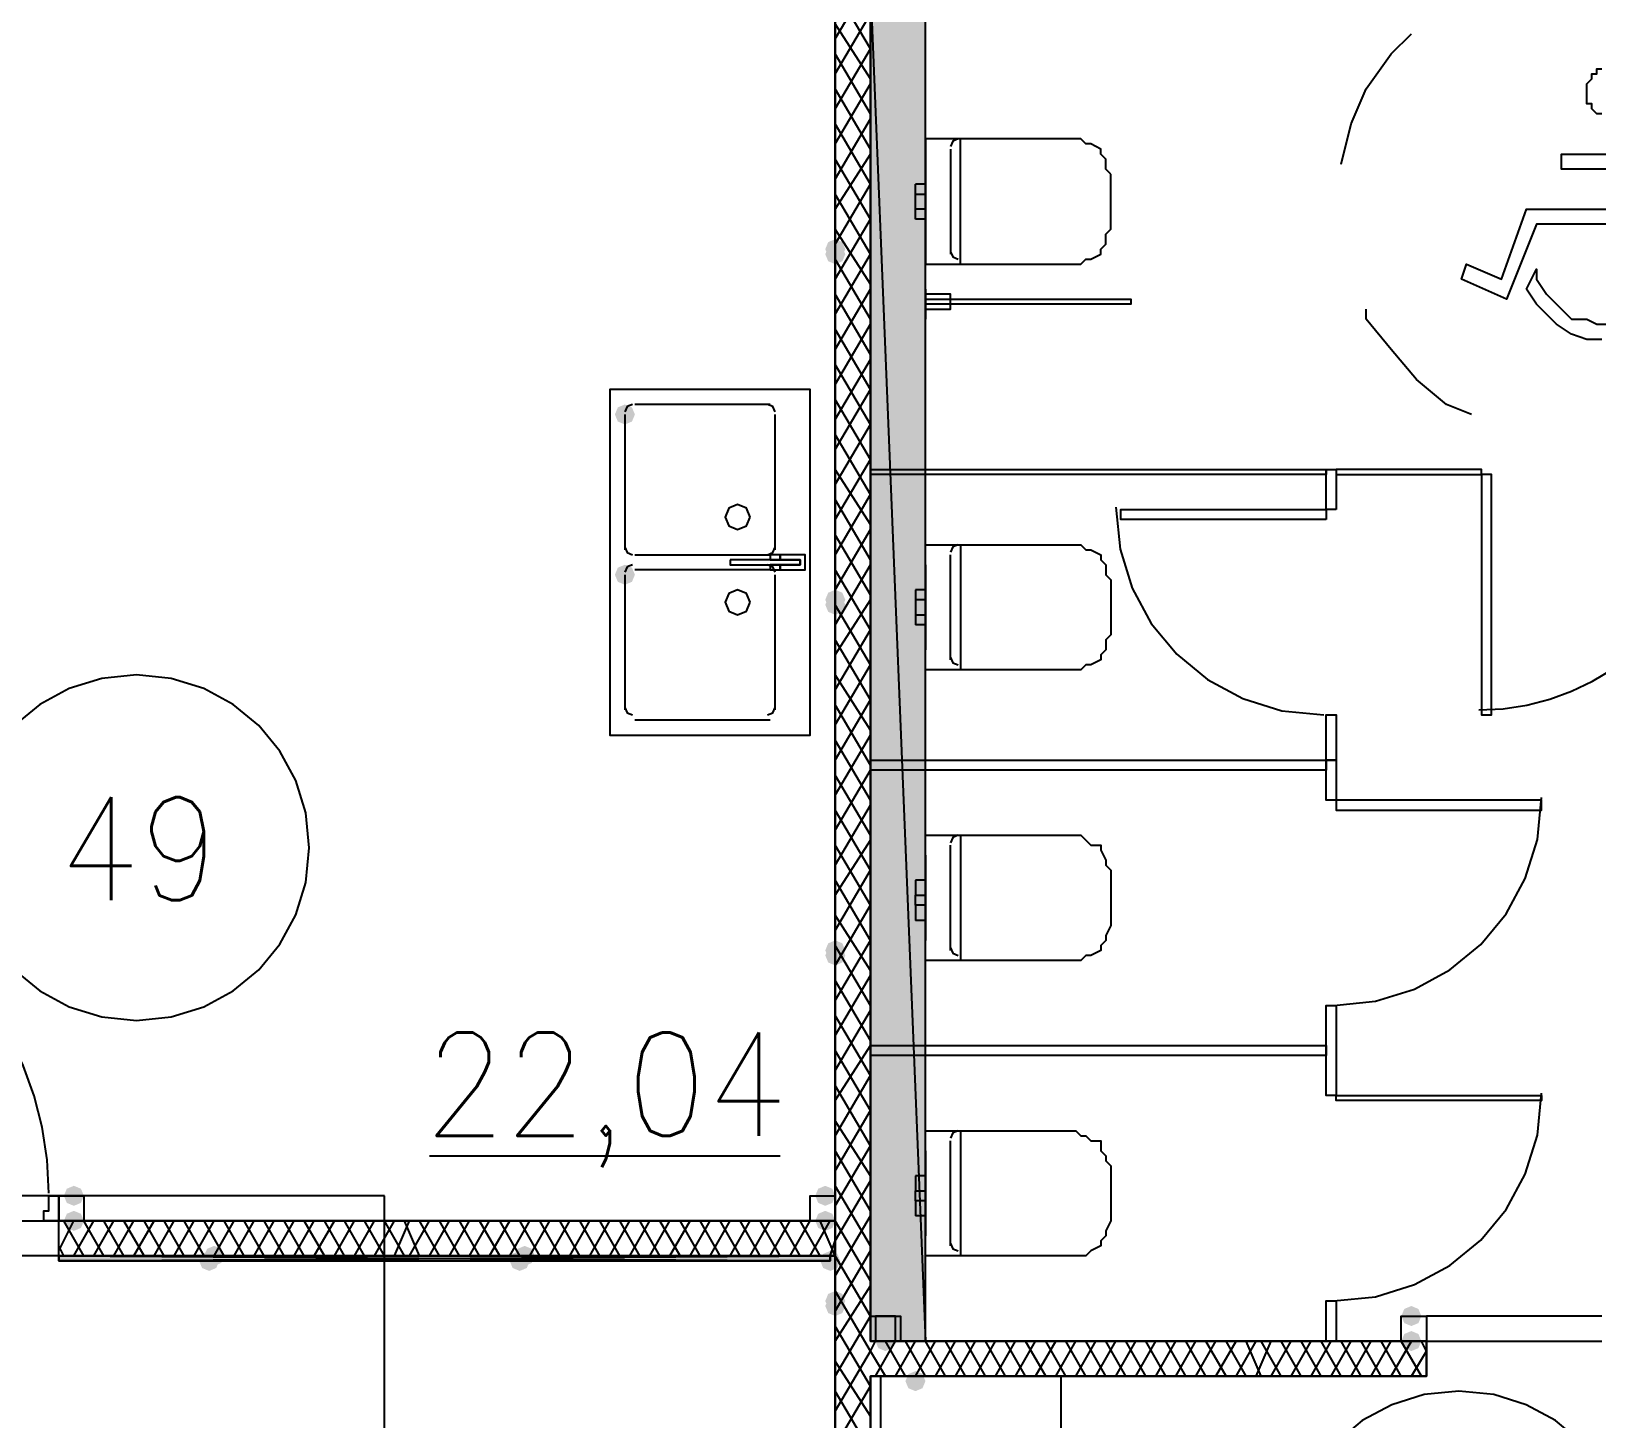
# Model space of a CAD drawing. Header units: millimetres. Extents: x 0 to 420, y 0 to 297.
# Drawn here: x 370.18 to 383.41, y 173.16 to 184.89 of the extents above; entities that cross this region are included whole.
import ezdxf

# ---------------------------------------------------------------- set-up
doc = ezdxf.new("R2010")
doc.units = ezdxf.units.MM
doc.layers.get('0').update_dxf_attribs({"linetype": 'CONTINUOUS'})
doc.styles.get("Standard").update_dxf_attribs({"font": 'STANDARD'})

msp = doc.modelspace()

# ---------------------------------------------------------------- hatches: boundary and pattern name
at = {"true_color": 0x000007}
h = msp.add_hatch(color=0, dxfattribs=at)
h.paths.add_polyline_path([(376.978333, 185.970333), (376.978333, 168.232667)], flags=0)
h.paths.add_polyline_path([(376.978333, 168.232667), (376.978333, 185.970333)], flags=0)
h = msp.add_hatch(color=0, dxfattribs=at)
h.paths.add_polyline_path([(377.740333, 185.250667), (377.274667, 185.250667), (377.740333, 173.820667)], flags=0)
h.paths.add_polyline_path([(377.274667, 185.250667), (377.740333, 173.820667), (377.274667, 173.820667)], flags=0)
for points in [[(377.740333, 184.531), (377.715463, 184.471204), (377.655667, 184.446333), (377.595871, 184.471204), (377.571, 184.531), (377.595871, 184.590796), (377.655667, 184.615667), (377.715462, 184.590796)], [(377.740333, 182.668333), (377.715463, 182.608537), (377.655667, 182.583667), (377.595871, 182.608537), (377.571, 182.668333), (377.595871, 182.728129), (377.655667, 182.753), (377.715462, 182.728129)], [(375.285, 181.652333), (375.260129, 181.592537), (375.200333, 181.567667), (375.140538, 181.592537), (375.115667, 181.652333), (375.140537, 181.712129), (375.200333, 181.737), (375.260129, 181.712129)], [(377.740333, 180.848), (377.715463, 180.788204), (377.655667, 180.763333), (377.595871, 180.788204), (377.571, 180.848), (377.595871, 180.907796), (377.655667, 180.932667), (377.715462, 180.907796)], [(375.285, 180.297667), (375.260129, 180.237871), (375.200333, 180.213), (375.140538, 180.237871), (375.115667, 180.297667), (375.140537, 180.357462), (375.200333, 180.382333), (375.260129, 180.357463)], [(377.740333, 178.985333), (377.715463, 178.925537), (377.655667, 178.900667), (377.595871, 178.925537), (377.571, 178.985333), (377.595871, 179.045129), (377.655667, 179.07), (377.715462, 179.045129)], [(377.740333, 177.165), (377.715463, 177.105204), (377.655667, 177.080333), (377.595871, 177.105204), (377.571, 177.165), (377.595871, 177.224796), (377.655667, 177.249667), (377.715462, 177.224796)], [(377.740333, 175.302333), (377.715463, 175.242537), (377.655667, 175.217667), (377.595871, 175.242537), (377.571, 175.302333), (377.595871, 175.362129), (377.655667, 175.387), (377.715462, 175.362129)], [(370.628333, 175.048333), (370.603462, 174.988537), (370.543667, 174.963667), (370.483871, 174.988537), (370.459, 175.048333), (370.483871, 175.108129), (370.543667, 175.133), (370.603462, 175.108129)], [(376.978333, 175.048333), (376.953463, 174.988537), (376.893667, 174.963667), (376.833871, 174.988537), (376.809, 175.048333), (376.833871, 175.108129), (376.893667, 175.133), (376.953462, 175.108129)], [(370.628333, 174.836667), (370.603462, 174.776871), (370.543667, 174.752), (370.483871, 174.776871), (370.459, 174.836667), (370.483871, 174.896462), (370.543667, 174.921333), (370.603462, 174.896463)], [(376.978333, 174.836667), (376.953463, 174.776871), (376.893667, 174.752), (376.833871, 174.776871), (376.809, 174.836667), (376.833871, 174.896462), (376.893667, 174.921333), (376.953462, 174.896463)], [(377.486333, 174.032333), (377.461462, 173.972537), (377.401667, 173.947667), (377.341871, 173.972537), (377.317, 174.032333), (377.341871, 174.092129), (377.401667, 174.117), (377.461462, 174.092129)], [(381.931333, 174.032333), (381.906462, 173.972537), (381.846667, 173.947667), (381.786871, 173.972537), (381.762, 174.032333), (381.786871, 174.092129), (381.846667, 174.117), (381.906462, 174.092129)], [(377.486333, 173.820667), (377.461462, 173.760871), (377.401667, 173.736), (377.341871, 173.760871), (377.317, 173.820667), (377.341871, 173.880462), (377.401667, 173.905333), (377.461462, 173.880463)], [(381.931333, 173.820667), (381.906462, 173.760871), (381.846667, 173.736), (381.786871, 173.760871), (381.762, 173.820667), (381.786871, 173.880462), (381.846667, 173.905333), (381.906462, 173.880463)], [(377.740333, 173.482), (377.715463, 173.422204), (377.655667, 173.397333), (377.595871, 173.422204), (377.571, 173.482), (377.595871, 173.541796), (377.655667, 173.566667), (377.715462, 173.541796)]]:
    msp.add_hatch(color=0, dxfattribs=at).paths.add_polyline_path(points, flags=0)
at = {"true_color": 0x0000fe}
for points in [[(377.063, 183.049333), (377.038129, 182.989537), (376.978333, 182.964667), (376.918537, 182.989537), (376.893667, 183.049333), (376.918537, 183.109129), (376.978333, 183.134), (377.038129, 183.109129)], [(377.063, 183.007), (377.038129, 182.947204), (376.978333, 182.922333), (376.918537, 182.947204), (376.893667, 183.007), (376.918537, 183.066796), (376.978333, 183.091667), (377.038129, 183.066796)], [(377.063, 180.086), (377.038129, 180.026204), (376.978333, 180.001333), (376.918537, 180.026204), (376.893667, 180.086), (376.918537, 180.145796), (376.978333, 180.170667), (377.038129, 180.145796)], [(377.063, 180.043667), (377.038129, 179.983871), (376.978333, 179.959), (376.918537, 179.983871), (376.893667, 180.043667), (376.918537, 180.103462), (376.978333, 180.128333), (377.038129, 180.103463)], [(377.063, 177.122667), (377.038129, 177.062871), (376.978333, 177.038), (376.918537, 177.062871), (376.893667, 177.122667), (376.918537, 177.182462), (376.978333, 177.207333), (377.038129, 177.182463)], [(377.063, 177.080333), (377.038129, 177.020537), (376.978333, 176.995667), (376.918537, 177.020537), (376.893667, 177.080333), (376.918537, 177.140129), (376.978333, 177.165), (377.038129, 177.140129)], [(371.813667, 174.540333), (371.788796, 174.480537), (371.729, 174.455667), (371.669204, 174.480537), (371.644333, 174.540333), (371.669204, 174.600129), (371.729, 174.625), (371.788796, 174.600129)], [(374.438333, 174.540333), (374.413462, 174.480537), (374.353667, 174.455667), (374.293871, 174.480537), (374.269, 174.540333), (374.293871, 174.600129), (374.353667, 174.625), (374.413462, 174.600129)], [(371.771333, 174.498), (371.746463, 174.438204), (371.686667, 174.413333), (371.626871, 174.438204), (371.602, 174.498), (371.626871, 174.557796), (371.686667, 174.582667), (371.746462, 174.557796)], [(374.396, 174.498), (374.371129, 174.438204), (374.311333, 174.413333), (374.251537, 174.438204), (374.226667, 174.498), (374.251537, 174.557796), (374.311333, 174.582667), (374.371129, 174.557796)], [(377.020667, 174.498), (376.995796, 174.438204), (376.936, 174.413333), (376.876204, 174.438204), (376.851333, 174.498), (376.876204, 174.557796), (376.936, 174.582667), (376.995796, 174.557796)], [(377.063, 174.159333), (377.038129, 174.099538), (376.978333, 174.074667), (376.918537, 174.099538), (376.893667, 174.159333), (376.918537, 174.219129), (376.978333, 174.244), (377.038129, 174.219129)], [(377.063, 174.117), (377.038129, 174.057204), (376.978333, 174.032333), (376.918537, 174.057204), (376.893667, 174.117), (376.918537, 174.176796), (376.978333, 174.201667), (377.038129, 174.176796)]]:
    msp.add_hatch(color=0, dxfattribs=at).paths.add_polyline_path(points, flags=0)
at = {"true_color": 0x000007}
h = msp.add_hatch(color=0, dxfattribs=at)
h.paths.add_polyline_path([(376.936, 174.540333), (370.416667, 174.540333), (376.936, 174.498)], flags=0)
h.paths.add_polyline_path([(370.416667, 174.540333), (376.936, 174.498), (370.416667, 174.498)], flags=0)

# ---------------------------------------------------------------- linework, layer by layer
at = {"color": 0, "true_color": 0x000005}
msp.add_lwpolyline([(227.711001, 149.817666), (250.909667, 149.817666), (250.909667, 138.175999), (252.899334, 138.175999), (252.899334, 138.133666), (252.899334, 138.175999), (256.159001, 138.175999), (256.159001, 149.817666), (373.168334, 149.817666), (373.168334, 175.048333), (260.773334, 175.048333), (255.100667, 175.048333), (255.100667, 153.966333), (254.889001, 153.966333), (254.592667, 153.966333), (254.592667, 186.393666), (253.830667, 186.393666), (238.633001, 186.393666), (238.633001, 175.048333), (226.737334, 175.048333), (122.343335, 175.048333)], dxfattribs=at)
at = {"color": 0, "true_color": 0x000007}
for points in [[(376.978333, 186.139667), (376.978333, 174.836667)], [(377.274667, 173.820667), (377.274667, 186.139667), (376.978333, 186.139667)], [(376.978333, 185.970333), (376.978333, 168.232667), (376.978333, 185.970333), (376.978333, 168.232667)], [(376.978333, 184.827333), (377.274667, 185.335333)], [(377.274667, 184.742667), (376.978333, 185.250667)], [(376.978333, 184.531), (377.274667, 185.039)], [(377.274667, 184.488667), (376.978333, 184.954333)], [(381.254, 183.769), (381.338667, 184.107667), (381.465667, 184.404), (381.677333, 184.700333), (381.846667, 184.869667)], [(376.978333, 184.234667), (377.274667, 184.742667)], [(377.274667, 184.192333), (376.978333, 184.700333)], [(383.455333, 184.192333), (383.413, 184.192333), (383.370667, 184.234667), (383.370667, 184.277), (383.328333, 184.277), (383.328333, 184.319333), (383.328333, 184.361667), (383.328333, 184.404), (383.328333, 184.446333), (383.370667, 184.488667), (383.370667, 184.531), (383.413, 184.531), (383.413, 184.573333), (383.455333, 184.573333)], [(376.978333, 183.938333), (377.274667, 184.446333)], [(377.274667, 183.896), (376.978333, 184.404)], [(376.978333, 183.642), (377.274667, 184.15)], [(377.274667, 183.599667), (376.978333, 184.107667)], [(378.0155, 183.980667), (377.970605, 183.962061), (377.952, 183.917167)], [(377.952, 183.896), (377.952, 183.472667)], [(378.036667, 182.922333), (378.036667, 183.980667)], [(376.978333, 183.388), (377.274667, 183.853667)], [(377.274667, 183.303333), (376.978333, 183.811333)], [(383.582333, 183.726667), (383.116667, 183.726667), (383.116667, 183.853667), (383.582333, 183.853667)], [(376.978333, 183.091667), (377.274667, 183.599667)], [(377.274667, 183.007), (376.978333, 183.515)], [(377.655667, 183.515), (377.655667, 183.557333), (377.655667, 183.599667)], [(377.740333, 183.599667), (377.655667, 183.599667)], [(377.740333, 183.388), (377.655667, 183.388), (377.655667, 183.430333), (377.655667, 183.472667), (377.655667, 183.515), (377.740333, 183.515)], [(377.740333, 183.515), (377.740333, 183.557333), (377.740333, 183.599667)], [(377.740333, 183.388), (377.740333, 183.430333), (377.740333, 183.472667), (377.740333, 183.515)], [(377.655667, 183.303333), (377.655667, 183.345667), (377.655667, 183.388)], [(377.740333, 183.303333), (377.740333, 183.345667), (377.740333, 183.388)], [(377.952, 183.472667), (377.952, 183.007)], [(383.667, 183.261), (382.905, 183.261), (382.651, 182.626), (382.27, 182.795333), (382.312333, 182.922333), (382.608667, 182.795333), (382.820333, 183.388), (383.582333, 183.388)], [(376.978333, 182.795333), (377.274667, 183.303333)], [(377.740333, 183.303333), (377.655667, 183.303333)], [(377.274667, 182.753), (376.978333, 183.218667)], [(376.978333, 182.499), (377.274667, 183.007)], [(377.274667, 182.456667), (376.978333, 182.964667)], [(377.952, 183.028167), (377.970605, 182.983272), (378.0155, 182.964667)], [(383.455333, 182.287333), (383.328333, 182.287333), (383.201333, 182.329667), (383.074333, 182.414333), (382.989667, 182.499), (382.905, 182.583667), (382.820333, 182.710667), (382.905, 182.88), (382.905, 182.795333), (382.989667, 182.668333), (383.032, 182.626), (383.116667, 182.541333), (383.201333, 182.456667), (383.328333, 182.456667), (383.413, 182.414333), (383.497667, 182.414333)], [(376.978333, 182.202667), (377.274667, 182.710667)], [(377.274667, 182.160333), (376.978333, 182.668333)], [(382.354667, 181.652333), (382.143, 181.737), (381.889, 181.948667), (381.677333, 182.202667), (381.465667, 182.456667), (381.465667, 182.541333)], [(376.978333, 181.906333), (377.274667, 182.414333)], [(377.274667, 181.864), (376.978333, 182.372)], [(376.978333, 181.61), (377.274667, 182.118)], [(377.274667, 181.567667), (376.978333, 182.075667)], [(376.978333, 181.356), (377.274667, 181.864)], [(377.274667, 181.271333), (376.978333, 181.779333)], [(375.263833, 181.737), (375.218939, 181.718394), (375.200333, 181.6735)], [(375.200333, 181.652333), (375.200333, 180.509333)], [(376.428, 181.737), (375.285, 181.737)], [(376.470333, 181.6735), (376.451728, 181.718394), (376.406833, 181.737)], [(376.470333, 180.509333), (376.470333, 181.652333)], [(376.978333, 181.059667), (377.274667, 181.567667)], [(377.274667, 180.975), (376.978333, 181.483)], [(376.978333, 180.763333), (377.274667, 181.271333)], [(377.274667, 180.721), (376.978333, 181.186667)], [(382.418167, 179.154667), (382.623766, 179.165048), (382.823425, 179.195519), (383.016134, 179.245068), (383.200882, 179.312685), (383.376658, 179.397359), (383.542452, 179.49808), (383.697252, 179.613837), (383.840048, 179.743619), (383.96983, 179.886415), (384.085587, 180.041215), (384.186307, 180.207009), (384.270982, 180.382784), (384.338599, 180.567532), (384.388148, 180.760241), (384.418619, 180.959901), (384.429, 181.1655)], [(376.978333, 180.467), (377.274667, 180.975)], [(377.274667, 180.424667), (376.978333, 180.932667)], [(379.349, 180.869167), (379.384692, 180.515101), (379.48706, 180.185325), (379.649038, 179.886901), (379.863562, 179.626895), (380.123568, 179.412371), (380.421991, 179.250393), (380.751768, 179.148026), (381.105833, 179.112333)], [(376.978333, 180.170667), (377.274667, 180.678667)], [(377.274667, 180.128333), (376.978333, 180.636333)], [(375.200333, 180.5305), (375.218939, 180.485605), (375.263833, 180.467)], [(375.285, 180.467), (376.428, 180.467)], [(376.406833, 180.467), (376.451728, 180.485605), (376.470333, 180.5305)], [(378.0155, 180.551667), (377.970605, 180.533061), (377.952, 180.488167)], [(377.952, 180.043667), (377.952, 180.467)], [(378.036667, 180.551667), (378.036667, 179.493333)], [(375.263833, 180.382333), (375.218939, 180.363728), (375.200333, 180.318833)], [(376.428, 180.34), (375.285, 180.34)], [(376.470333, 180.318833), (376.451728, 180.363728), (376.406833, 180.382333)], [(376.978333, 179.874333), (377.274667, 180.382333)], [(377.274667, 179.832), (376.978333, 180.34)], [(375.200333, 180.297667), (375.200333, 179.154667)], [(376.470333, 179.154667), (376.470333, 180.297667)], [(376.978333, 179.620333), (377.274667, 180.086)], [(377.655667, 180.170667), (377.655667, 180.128333), (377.655667, 180.086)], [(377.740333, 180.170667), (377.655667, 180.170667)], [(377.740333, 180.086), (377.655667, 180.086), (377.655667, 180.043667), (377.655667, 180.001333), (377.655667, 179.959), (377.740333, 179.959)], [(377.740333, 180.170667), (377.740333, 180.128333), (377.740333, 180.086)], [(377.740333, 180.086), (377.740333, 180.043667), (377.740333, 180.001333), (377.740333, 179.959)], [(377.274667, 179.535667), (376.978333, 180.043667)], [(377.655667, 179.959), (377.655667, 179.916667), (377.655667, 179.874333)], [(377.740333, 179.959), (377.740333, 179.916667), (377.740333, 179.874333)], [(377.952, 179.578), (377.952, 180.043667)], [(376.978333, 179.324), (377.274667, 179.832)], [(377.740333, 179.874333), (377.655667, 179.874333)], [(377.274667, 179.239333), (376.978333, 179.747333)], [(376.978333, 179.027667), (377.274667, 179.535667)], [(377.952, 179.599167), (377.970605, 179.554272), (378.0155, 179.535667)], [(372.533333, 177.9905), (372.503661, 178.284844), (372.418561, 178.558996), (372.283905, 178.807083), (372.105566, 179.023232), (371.889416, 179.201572), (371.641329, 179.336228), (371.367177, 179.421328), (371.072833, 179.451), (370.77849, 179.421328), (370.504338, 179.336228), (370.256251, 179.201572), (370.040101, 179.023232), (369.861762, 178.807083), (369.727106, 178.558996), (369.642005, 178.284844), (369.612333, 177.9905)], [(377.274667, 178.985333), (376.978333, 179.451)], [(375.200333, 179.175833), (375.218939, 179.130939), (375.263833, 179.112333)], [(376.406833, 179.112333), (376.451728, 179.130939), (376.470333, 179.175833)], [(376.978333, 178.731333), (377.274667, 179.239333)], [(377.274667, 178.689), (376.978333, 179.197)], [(375.285, 179.07), (376.428, 179.07)], [(376.978333, 178.435), (377.274667, 178.943)], [(377.274667, 178.392667), (376.978333, 178.900667)], [(376.978333, 178.138667), (377.274667, 178.646667)], [(377.274667, 178.096333), (376.978333, 178.604333)], [(376.978333, 177.842333), (377.274667, 178.350333)], [(381.1905, 176.657), (381.544565, 176.692692), (381.874342, 176.79506), (382.172766, 176.957037), (382.432772, 177.171562), (382.647296, 177.431568), (382.809274, 177.729991), (382.911641, 178.059768), (382.947333, 178.413833)], [(377.274667, 177.8), (376.978333, 178.308)], [(378.0155, 178.096333), (377.970605, 178.077728), (377.952, 178.032833)], [(378.036667, 178.096333), (378.036667, 177.038)], [(369.612333, 177.9905), (369.642005, 177.696156), (369.727106, 177.422004), (369.861762, 177.173917), (370.040101, 176.957768), (370.256251, 176.779428), (370.504338, 176.644772), (370.77849, 176.559672), (371.072833, 176.53), (371.367177, 176.559672), (371.641329, 176.644772), (371.889416, 176.779428), (372.105566, 176.957768), (372.283905, 177.173917), (372.418561, 177.422004), (372.503661, 177.696156), (372.533333, 177.9905)], [(376.978333, 177.588333), (377.274667, 178.054)], [(377.274667, 177.503667), (376.978333, 178.011667)], [(377.952, 177.546), (377.952, 178.011667)], [(370.332, 175.0695), (370.317684, 175.353009), (370.275666, 175.628327), (370.20734, 175.894061), (370.114099, 176.148818), (369.997337, 176.391204), (369.858448, 176.619824), (369.698824, 176.833286), (369.519861, 177.030195), (369.322952, 177.209158), (369.109491, 177.368781), (368.88087, 177.50767), (368.638485, 177.624432), (368.383728, 177.717674), (368.117994, 177.786), (367.842675, 177.828018), (367.559167, 177.842333)], [(376.978333, 177.292), (377.274667, 177.8)], [(377.274667, 177.207333), (376.978333, 177.715333)], [(377.655667, 177.715333), (377.655667, 177.673), (377.655667, 177.588333)], [(377.740333, 177.715333), (377.655667, 177.715333)], [(377.740333, 177.715333), (377.740333, 177.673), (377.740333, 177.588333)], [(377.740333, 177.503667), (377.655667, 177.503667), (377.655667, 177.546), (377.655667, 177.588333), (377.740333, 177.588333)], [(377.740333, 177.503667), (377.740333, 177.546), (377.740333, 177.588333)], [(377.952, 177.122667), (377.952, 177.546)], [(376.978333, 176.995667), (377.274667, 177.503667)], [(377.274667, 176.953333), (376.978333, 177.419)], [(377.655667, 177.503667), (377.655667, 177.461333), (377.655667, 177.376667)], [(377.740333, 177.503667), (377.740333, 177.461333), (377.740333, 177.376667)], [(377.740333, 177.376667), (377.655667, 177.376667)], [(376.978333, 176.699333), (377.274667, 177.207333)], [(377.274667, 176.657), (376.978333, 177.165)], [(377.952, 177.143833), (377.970605, 177.098939), (378.0155, 177.080333)], [(376.978333, 176.403), (377.274667, 176.911)], [(377.274667, 176.360667), (376.978333, 176.868667)], [(376.978333, 176.106667), (377.274667, 176.614667)], [(377.274667, 176.064333), (376.978333, 176.572333)], [(376.978333, 175.852667), (377.274667, 176.318333)], [(377.274667, 175.768), (376.978333, 176.276)], [(376.978333, 175.556333), (377.274667, 176.064333)], [(377.274667, 175.471667), (376.978333, 175.979667)], [(381.1905, 174.159333), (381.544565, 174.195026), (381.874342, 174.297393), (382.172766, 174.459371), (382.432772, 174.673895), (382.647296, 174.933901), (382.809274, 175.232325), (382.911641, 175.562101), (382.947333, 175.916167)], [(376.978333, 175.26), (377.274667, 175.768)], [(377.274667, 175.217667), (376.978333, 175.683333)], [(378.0155, 175.598667), (377.970605, 175.580061), (377.952, 175.535167)], [(378.036667, 175.598667), (378.036667, 174.540333)], [(376.978333, 174.963667), (377.274667, 175.471667)], [(377.274667, 174.921333), (376.978333, 175.429333)], [(377.952, 175.048333), (377.952, 175.514)], [(373.549333, 175.387), (376.512667, 175.387)], [(376.978333, 174.667333), (377.274667, 175.175333)], [(377.655667, 175.217667), (377.655667, 175.175333), (377.655667, 175.090667)], [(377.740333, 175.217667), (377.655667, 175.217667)], [(377.740333, 175.217667), (377.740333, 175.175333), (377.740333, 175.090667)], [(370.416667, 174.921333), (370.416667, 175.048333), (368.935, 175.048333)], [(377.274667, 174.625), (376.978333, 175.133)], [(377.740333, 175.006), (377.655667, 175.006), (377.655667, 175.048333), (377.655667, 175.090667), (377.740333, 175.090667)], [(377.740333, 175.006), (377.740333, 175.048333), (377.740333, 175.090667)], [(377.952, 174.625), (377.952, 175.048333)], [(368.935, 174.836667), (370.416667, 174.836667), (370.416667, 174.921333)], [(377.655667, 175.006), (377.655667, 174.921333), (377.655667, 174.879)], [(377.740333, 175.006), (377.740333, 174.921333), (377.740333, 174.879)], [(370.416667, 174.582667), (370.543667, 174.836667)], [(370.416667, 174.540333), (370.416667, 174.836667)], [(370.416667, 174.540333), (370.416667, 174.836667)], [(376.978333, 174.836667), (370.416667, 174.836667)], [(370.628333, 174.540333), (370.459, 174.836667)], [(370.543667, 174.540333), (370.713, 174.836667)], [(370.797667, 174.540333), (370.628333, 174.836667)], [(370.713, 174.540333), (370.882333, 174.836667)], [(370.967, 174.540333), (370.797667, 174.836667)], [(370.882333, 174.540333), (371.051667, 174.836667)], [(371.136333, 174.540333), (370.967, 174.836667)], [(371.051667, 174.540333), (371.221, 174.836667)], [(371.305667, 174.540333), (371.136333, 174.836667)], [(371.221, 174.540333), (371.390333, 174.836667)], [(371.475, 174.540333), (371.305667, 174.836667)], [(371.390333, 174.540333), (371.559667, 174.836667)], [(371.644333, 174.540333), (371.475, 174.836667)], [(371.559667, 174.540333), (371.729, 174.836667)], [(371.813667, 174.540333), (371.644333, 174.836667)], [(371.729, 174.540333), (371.898333, 174.836667)], [(371.983, 174.540333), (371.813667, 174.836667)], [(371.898333, 174.540333), (372.067667, 174.836667)], [(372.152333, 174.540333), (371.983, 174.836667)], [(372.067667, 174.540333), (372.237, 174.836667)], [(372.321667, 174.540333), (372.152333, 174.836667)], [(372.237, 174.540333), (372.406333, 174.836667)], [(372.491, 174.540333), (372.321667, 174.836667)], [(372.406333, 174.540333), (372.575667, 174.836667)], [(372.660333, 174.540333), (372.491, 174.836667)], [(372.575667, 174.540333), (372.745, 174.836667)], [(372.829667, 174.540333), (372.660333, 174.836667)], [(372.745, 174.540333), (372.914333, 174.836667)], [(372.999, 174.540333), (372.829667, 174.836667)], [(372.914333, 174.540333), (373.083667, 174.836667)], [(373.168333, 174.540333), (372.999, 174.836667)], [(373.083667, 174.540333), (373.253, 174.836667)], [(373.337667, 174.540333), (373.168333, 174.836667)], [(373.253, 174.540333), (373.38, 174.836667)], [(373.464667, 174.540333), (373.337667, 174.836667)], [(373.38, 174.540333), (373.549333, 174.836667)], [(373.634, 174.540333), (373.464667, 174.836667)], [(373.549333, 174.540333), (373.718667, 174.836667)], [(373.803333, 174.540333), (373.634, 174.836667)], [(373.718667, 174.540333), (373.888, 174.836667)], [(373.972667, 174.540333), (373.803333, 174.836667)], [(373.888, 174.540333), (374.057333, 174.836667)], [(374.142, 174.540333), (373.972667, 174.836667)], [(374.057333, 174.540333), (374.226667, 174.836667)], [(374.311333, 174.540333), (374.142, 174.836667)], [(374.226667, 174.540333), (374.396, 174.836667)], [(374.480667, 174.540333), (374.311333, 174.836667)], [(374.396, 174.540333), (374.565333, 174.836667)], [(374.65, 174.540333), (374.480667, 174.836667)], [(374.565333, 174.540333), (374.734667, 174.836667)], [(374.819333, 174.540333), (374.65, 174.836667)], [(374.734667, 174.540333), (374.904, 174.836667)], [(374.988667, 174.540333), (374.819333, 174.836667)], [(374.904, 174.540333), (375.073333, 174.836667)], [(375.158, 174.540333), (374.988667, 174.836667)], [(375.073333, 174.540333), (375.242667, 174.836667)], [(375.327333, 174.540333), (375.158, 174.836667)], [(375.242667, 174.540333), (375.412, 174.836667)], [(375.496667, 174.540333), (375.327333, 174.836667)], [(375.412, 174.540333), (375.581333, 174.836667)], [(375.666, 174.540333), (375.496667, 174.836667)], [(375.581333, 174.540333), (375.750667, 174.836667)], [(375.835333, 174.540333), (375.666, 174.836667)], [(375.750667, 174.540333), (375.92, 174.836667)], [(376.004667, 174.540333), (375.835333, 174.836667)], [(375.92, 174.540333), (376.089333, 174.836667)], [(376.174, 174.540333), (376.004667, 174.836667)], [(376.089333, 174.540333), (376.258667, 174.836667)], [(376.343333, 174.540333), (376.174, 174.836667)], [(376.258667, 174.540333), (376.428, 174.836667)], [(376.512667, 174.540333), (376.343333, 174.836667)], [(376.428, 174.540333), (376.597333, 174.836667)], [(376.682, 174.540333), (376.512667, 174.836667)], [(376.597333, 174.540333), (376.766667, 174.836667)], [(376.851333, 174.540333), (376.682, 174.836667)], [(376.766667, 174.540333), (376.936, 174.836667)], [(376.978333, 174.540333), (376.851333, 174.836667)], [(376.978333, 174.371), (377.274667, 174.879)], [(377.274667, 174.328667), (376.978333, 174.836667)], [(377.740333, 174.879), (377.655667, 174.879)], [(370.459, 174.540333), (370.416667, 174.625)], [(376.936, 174.540333), (376.978333, 174.667333)], [(377.952, 174.646167), (377.970605, 174.601272), (378.0155, 174.582667)], [(376.936, 174.498), (370.416667, 174.498), (376.936, 174.540333), (370.416667, 174.540333)], [(370.416667, 174.540333), (376.978333, 174.540333)], [(376.978333, 174.074667), (377.274667, 174.582667)], [(377.274667, 174.032333), (376.978333, 174.540333)], [(376.978333, 174.540333), (376.978333, 165.777333)], [(376.978333, 173.820667), (377.274667, 174.286333)], [(377.274667, 173.736), (376.978333, 174.244)], [(376.978333, 173.524333), (377.274667, 174.032333)], [(383.455333, 174.032333), (381.973667, 174.032333), (381.973667, 173.905333)], [(377.274667, 173.439667), (376.978333, 173.947667)], [(381.973667, 173.905333), (381.973667, 173.820667), (383.455333, 173.820667)], [(376.978333, 173.228), (377.274667, 173.736)], [(377.274667, 173.736), (377.317, 173.820667)], [(381.973667, 173.820667), (377.274667, 173.820667)], [(377.274667, 173.524333), (381.973667, 173.524333), (381.973667, 173.820667)], [(377.401667, 173.524333), (377.274667, 173.736)], [(377.317, 173.524333), (377.486333, 173.820667)], [(377.571, 173.524333), (377.401667, 173.820667)], [(377.486333, 173.524333), (377.655667, 173.820667)], [(377.740333, 173.524333), (377.571, 173.820667)], [(377.655667, 173.524333), (377.825, 173.820667)], [(377.909667, 173.524333), (377.740333, 173.820667)], [(377.825, 173.524333), (377.994333, 173.820667)], [(378.079, 173.524333), (377.909667, 173.820667)], [(377.994333, 173.524333), (378.163667, 173.820667)], [(378.248333, 173.524333), (378.079, 173.820667)], [(378.163667, 173.524333), (378.333, 173.820667)], [(378.417667, 173.524333), (378.248333, 173.820667)], [(378.333, 173.524333), (378.502333, 173.820667)], [(378.587, 173.524333), (378.417667, 173.820667)], [(378.502333, 173.524333), (378.671667, 173.820667)], [(378.756333, 173.524333), (378.587, 173.820667)], [(378.671667, 173.524333), (378.841, 173.820667)], [(378.925667, 173.524333), (378.756333, 173.820667)], [(378.841, 173.524333), (379.010333, 173.820667)], [(379.095, 173.524333), (378.925667, 173.820667)], [(379.010333, 173.524333), (379.179667, 173.820667)], [(379.264333, 173.524333), (379.095, 173.820667)], [(379.179667, 173.524333), (379.349, 173.820667)], [(379.433667, 173.524333), (379.264333, 173.820667)], [(379.349, 173.524333), (379.518333, 173.820667)], [(379.603, 173.524333), (379.433667, 173.820667)], [(379.518333, 173.524333), (379.687667, 173.820667)], [(379.772333, 173.524333), (379.603, 173.820667)], [(379.687667, 173.524333), (379.857, 173.820667)], [(379.941667, 173.524333), (379.772333, 173.820667)], [(379.857, 173.524333), (380.026333, 173.820667)], [(380.111, 173.524333), (379.941667, 173.820667)], [(380.026333, 173.524333), (380.195667, 173.820667)], [(380.280333, 173.524333), (380.111, 173.820667)], [(380.195667, 173.524333), (380.365, 173.820667)], [(380.449667, 173.524333), (380.280333, 173.820667)], [(380.365, 173.524333), (380.534333, 173.820667)], [(380.576667, 173.524333), (380.449667, 173.820667)], [(380.534333, 173.524333), (380.661333, 173.820667)], [(380.746, 173.524333), (380.576667, 173.820667)], [(380.661333, 173.524333), (380.830667, 173.820667)], [(380.915333, 173.524333), (380.746, 173.820667)], [(380.830667, 173.524333), (381, 173.820667)], [(381.084667, 173.524333), (380.915333, 173.820667)], [(381, 173.524333), (381.169333, 173.820667)], [(381.254, 173.524333), (381.084667, 173.820667)], [(381.169333, 173.524333), (381.338667, 173.820667)], [(381.423333, 173.524333), (381.254, 173.820667)], [(381.338667, 173.524333), (381.508, 173.820667)], [(381.592667, 173.524333), (381.423333, 173.820667)], [(381.508, 173.524333), (381.677333, 173.820667)], [(381.762, 173.524333), (381.592667, 173.820667)], [(381.677333, 173.524333), (381.846667, 173.820667)], [(381.931333, 173.524333), (381.762, 173.820667)], [(381.846667, 173.524333), (381.973667, 173.736)], [(381.973667, 173.736), (381.931333, 173.820667)], [(377.274667, 173.185667), (376.978333, 173.651333)], [(376.978333, 172.931667), (377.274667, 173.439667)], [(378.883333, 173.524333), (377.274667, 173.524333), (377.274667, 168.867667), (378.883333, 168.867667)], [(377.274667, 168.867667), (377.274667, 173.524333)], [(377.359333, 173.524333), (377.359333, 168.867667)], [(378.883333, 173.524333), (378.883333, 168.867667)], [(377.274667, 172.889333), (376.978333, 173.397333)], [(383.709333, 171.936833), (383.679661, 172.231177), (383.594561, 172.505329), (383.459905, 172.753416), (383.281566, 172.969566), (383.065416, 173.147905), (382.817329, 173.282561), (382.543177, 173.367661), (382.248833, 173.397333), (381.95449, 173.367661), (381.680338, 173.282561), (381.432251, 173.147905), (381.216101, 172.969566), (381.037762, 172.753416), (380.903106, 172.505329), (380.818005, 172.231177), (380.788333, 171.936833)]]:
    msp.add_lwpolyline(points, dxfattribs=at)
for points in [[(376.978333, 185.970333), (360.383667, 185.970333), (360.383667, 174.836667), (376.978333, 174.836667)], [(376.978333, 185.970333), (376.978333, 168.232667)], [(376.978333, 168.232667), (376.978333, 185.970333)], [(376.978333, 185.970333), (376.978333, 168.232667)], [(376.978333, 185.970333), (376.978333, 168.232667)], [(377.740333, 185.250667), (377.274667, 185.250667), (377.740333, 173.820667)], [(377.274667, 185.250667), (377.740333, 173.820667), (377.274667, 173.820667)], [(377.740333, 173.820667), (377.740333, 185.250667), (377.274667, 185.250667), (377.274667, 173.820667)], [(379.306667, 183.684333), (379.264333, 183.726667), (379.264333, 183.811333), (379.222, 183.853667), (379.222, 183.896), (379.137333, 183.938333), (379.095, 183.938333), (379.052667, 183.980667), (379.010333, 183.980667), (377.740333, 183.980667), (377.740333, 182.922333), (379.010333, 182.922333), (379.052667, 182.922333), (379.095, 182.964667), (379.137333, 182.964667), (379.222, 183.007), (379.222, 183.049333), (379.264333, 183.091667), (379.264333, 183.176333), (379.306667, 183.218667)], [(377.740333, 183.811333), (377.740333, 183.091667)], [(377.740333, 182.456667), (377.740333, 182.710667)], [(377.740333, 182.541333), (377.952, 182.541333), (377.952, 182.668333), (377.740333, 182.668333)], [(377.740333, 182.583667), (377.740333, 182.626), (379.476, 182.626), (379.476, 182.583667)], [(375.073333, 181.821667), (375.073333, 178.985333), (375.073333, 178.943), (375.115667, 178.943), (376.724333, 178.943), (376.766667, 178.943), (376.766667, 178.985333), (376.766667, 181.821667), (376.766667, 181.864), (376.724333, 181.864), (375.115667, 181.864), (375.073333, 181.864)], [(377.274667, 181.144333), (377.274667, 181.186667), (381.127, 181.186667), (381.127, 181.144333)], [(381.211667, 180.848), (381.127, 180.848), (381.127, 181.186667), (381.211667, 181.186667)], [(382.439333, 181.144333), (382.439333, 181.186667), (381.211667, 181.186667), (381.211667, 181.144333)], [(382.439333, 181.144333), (382.439333, 179.112333), (382.524, 179.112333), (382.524, 181.144333)], [(376.258667, 180.7845), (376.227673, 180.85934), (376.152833, 180.890333), (376.077993, 180.85934), (376.047, 180.7845), (376.077993, 180.70966), (376.152833, 180.678667), (376.227673, 180.70966)], [(381.127, 180.763333), (379.391333, 180.763333), (379.391333, 180.848), (381.127, 180.848)], [(376.428, 180.467), (376.428, 180.424667), (376.512667, 180.424667), (376.512667, 180.467)], [(376.512667, 180.467), (376.512667, 180.424667), (376.682, 180.424667), (376.682, 180.382333), (376.512667, 180.382333), (376.512667, 180.34), (376.724333, 180.34), (376.724333, 180.467)], [(379.306667, 179.789667), (379.264333, 179.747333), (379.264333, 179.662667), (379.222, 179.620333), (379.222, 179.578), (379.137333, 179.535667), (379.095, 179.535667), (379.052667, 179.493333), (379.010333, 179.493333), (377.740333, 179.493333), (377.740333, 180.551667), (379.010333, 180.551667), (379.052667, 180.551667), (379.095, 180.509333), (379.137333, 180.509333), (379.222, 180.467), (379.222, 180.424667), (379.264333, 180.382333), (379.264333, 180.297667), (379.306667, 180.255333)], [(376.089333, 180.424667), (376.089333, 180.382333), (376.682, 180.382333), (376.682, 180.424667)], [(376.428, 180.34), (376.512667, 180.34), (376.512667, 180.382333), (376.428, 180.382333)], [(377.740333, 179.662667), (377.740333, 180.382333)], [(376.258667, 180.064833), (376.227673, 180.139673), (376.152833, 180.170667), (376.077993, 180.139673), (376.047, 180.064833), (376.077993, 179.989993), (376.152833, 179.959), (376.227673, 179.989993)], [(381.211667, 178.731333), (381.127, 178.731333), (381.127, 179.112333), (381.211667, 179.112333)], [(377.274667, 178.646667), (377.274667, 178.731333), (381.127, 178.731333), (381.127, 178.646667)], [(381.211667, 178.392667), (381.211667, 178.308), (382.947333, 178.308), (382.947333, 178.392667), (381.211667, 178.392667), (381.127, 178.392667), (381.127, 178.731333), (381.211667, 178.731333)], [(379.306667, 177.334333), (379.264333, 177.249667), (379.264333, 177.207333), (379.222, 177.165), (379.222, 177.122667), (379.137333, 177.080333), (379.095, 177.080333), (379.052667, 177.038), (379.010333, 177.038), (377.740333, 177.038), (377.740333, 178.096333), (379.010333, 178.096333), (379.052667, 178.096333), (379.095, 178.054), (379.137333, 178.011667), (379.222, 178.011667), (379.222, 177.969333), (379.264333, 177.884667), (379.264333, 177.842333), (379.306667, 177.8)], [(377.740333, 177.207333), (377.740333, 177.927)], [(381.127, 176.276), (381.127, 176.657), (381.211667, 176.657), (381.211667, 176.276), (381.211667, 175.895), (381.127, 175.895)], [(377.274667, 176.233667), (377.274667, 176.318333), (381.127, 176.318333), (381.127, 176.233667)], [(381.211667, 175.895), (382.947333, 175.895), (382.947333, 175.852667), (381.211667, 175.852667)], [(379.306667, 174.836667), (379.264333, 174.752), (379.264333, 174.709667), (379.222, 174.667333), (379.222, 174.625), (379.137333, 174.582667), (379.095, 174.540333), (379.052667, 174.540333), (379.010333, 174.540333), (377.740333, 174.540333), (377.740333, 175.598667), (379.010333, 175.598667), (379.052667, 175.556333), (379.095, 175.556333), (379.137333, 175.514), (379.222, 175.514), (379.222, 175.429333), (379.264333, 175.387), (379.264333, 175.344667), (379.306667, 175.302333)], [(377.740333, 174.709667), (377.740333, 175.429333)], [(370.289667, 174.836667), (370.289667, 174.921333), (370.332, 174.921333), (370.332, 175.048333), (370.416667, 175.048333), (370.416667, 174.836667)], [(370.628333, 174.836667), (370.416667, 174.836667), (370.416667, 175.048333), (370.628333, 175.048333), (370.628333, 174.836667), (370.416667, 174.836667), (370.416667, 175.048333), (370.628333, 175.048333)], [(376.978333, 174.836667), (376.766667, 174.836667), (376.766667, 175.048333), (376.978333, 175.048333), (376.978333, 174.836667), (376.766667, 174.836667), (376.766667, 175.048333), (376.978333, 175.048333)], [(376.936, 174.540333), (370.416667, 174.540333), (376.936, 174.498)], [(370.416667, 174.540333), (376.936, 174.498), (370.416667, 174.498)], [(370.416667, 174.498), (370.416667, 174.540333), (376.936, 174.540333), (376.936, 174.498), (370.416667, 174.498), (376.936, 174.498), (376.936, 174.540333), (370.416667, 174.540333)], [(381.211667, 173.820667), (381.127, 173.820667), (381.127, 174.159333), (381.211667, 174.159333)], [(377.274667, 174.032333), (377.528667, 174.032333), (377.528667, 173.820667), (377.274667, 173.820667)], [(377.317, 174.032333), (377.317, 173.820667), (377.486333, 173.820667), (377.486333, 174.032333)], [(381.762, 174.032333), (381.973667, 174.032333), (381.973667, 173.820667), (381.762, 173.820667), (381.762, 174.032333), (381.973667, 174.032333), (381.973667, 173.820667), (381.762, 173.820667)]]:
    msp.add_lwpolyline(points, close=True, dxfattribs=at)
at = {"color": 0, "true_color": 0x000068}
msp.add_lwpolyline([(389.593667, 168.867667), (389.593667, 173.524333), (385.445, 173.524333), (385.445, 173.820667), (389.593667, 173.820667), (389.593667, 185.970333), (377.274667, 185.970333), (377.274667, 173.820667), (381.973667, 173.820667), (381.973667, 173.524333), (377.274667, 173.524333), (377.274667, 168.867667)], close=True, dxfattribs=at)
at = {"color": 0, "true_color": 0x0000ab}
msp.add_lwpolyline([(360.383667, 167.851667), (376.978333, 167.851667), (376.978333, 174.540333), (360.383667, 174.540333)], close=True, dxfattribs=at)

# ---------------------------------------------------------------- texts
at = {"color": 0, "true_color": 0x000007, "char_height": 0.872032, "attachment_point": 1}
for s, insert, width in [('49', (370.416667, 178.418034), 1.16270936), ('22,04', (373.506986, 176.428362), 2.85832715)]:
    msp.add_mtext(s, dxfattribs=dict(at, insert=insert, width=width))

doc.saveas('drawing.dxf')
